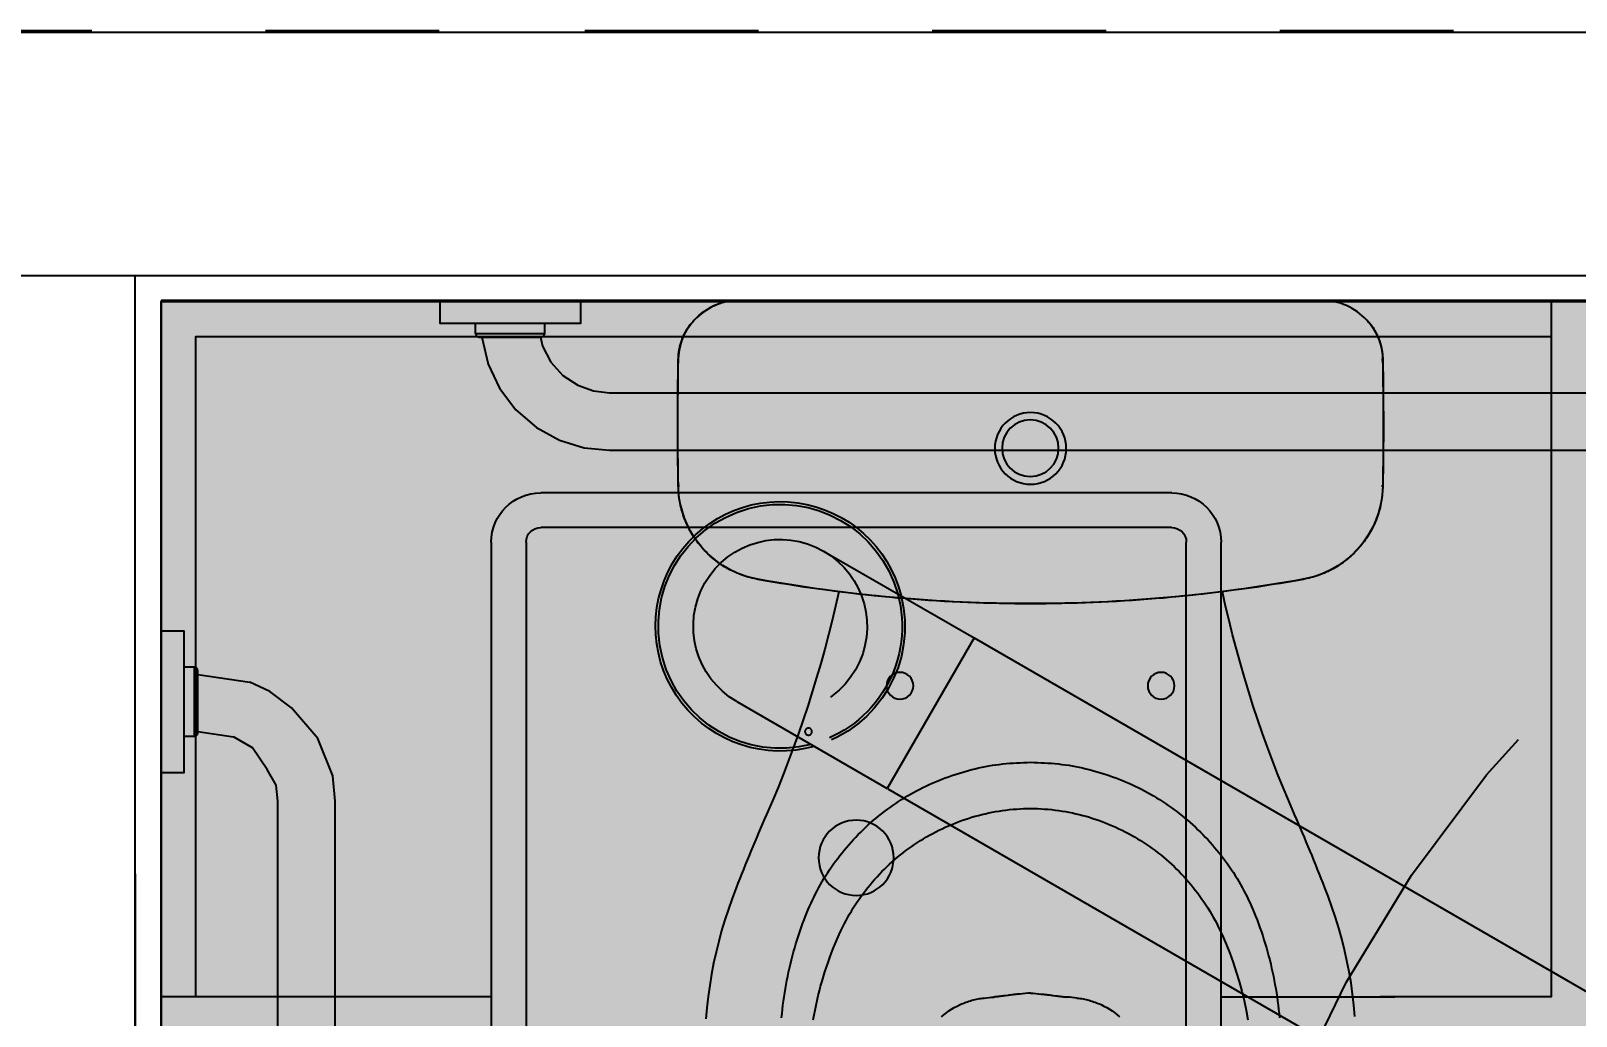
# Model space of a CAD drawing. Header units: metres. Extents: x -23 to 570, y -54 to 184.
# Drawn here: x -2.969 to -2.079, y -48.117 to -47.55 of the extents above; entities that cross this region are included whole.
import ezdxf
from ezdxf.xclip import XClip

# ---------------------------------------------------------------- set-up
doc = ezdxf.new("R2010")
doc.units = ezdxf.units.M
doc.header["$XCLIPFRAME"] = 0
doc.header["$PDMODE"] = 35
for name, pattern in [('DASHEDX2', [1.5, 1, -0.5]), ('PUC$0$DASHEDX2', [1.5, 1, -0.5]), ('PUC$0$HIDDEN2', [0.1875, 0.125, -0.0625])]:
    doc.linetypes.add(name, pattern=pattern)
for name, color, linetype in [('1', 232, 'DASHEDX2'), ('ARQ-DIM', 2, 'Continuous'), ('PUC$0$ARQ-ALV ACAB', 4, 'Continuous'), ('PUC$0$ARQ-ALV OSSO', 5, 'Continuous'), ('PUC$0$ARQ-ENCH', 1, 'Continuous'), ('PUC$0$ARQ-HID', 7, 'Continuous'), ('PUC$0$ARQ-PRJ', 7, 'PUC$0$DASHEDX2')]:
    doc.layers.add(name, color=color, linetype=linetype)
doc.layers.add('PUC$0$ARQ-FORRO', color=9, linetype='Continuous', lineweight=5)
doc.styles.add('Adesa', font='ARIALN.TTF')
doc.dimstyles.new('ADESA 1-0050', dxfattribs={"dimtxt": 0.1, "dimasz": 0.1, "dimexe": 0.05, "dimexo": 0.05, "dimgap": 0.03, "dimtad": 1, "dimdec": 1, "dimlfac": 100, "dimzin": 12, "dimtxsty": 'Adesa', "dimblk": 'DOTSMALL', "dimcen": 1, "dimdle": 0.05, "dimclrd": 1, "dimclre": 1, "dimclrt": 256, "dimazin": 3, "dimtm": 1e-09, "dimtfac": 1, "dimtdec": 1, "dimtmove": 1, "dimatfit": 0, "dimldrblk": 'DOTSMALL', "dimfxl": 0.8, "dimtvp": 2, "dimtolj": 1, "dimtzin": 0, "dimarcsym": 0})

# ---------------------------------------------------------------- blocks, each defined once
blk = doc.blocks.new('_DotSmall')
at = {"color": 0, "linetype": 'ByBlock', "const_width": 0.5}
blk.add_lwpolyline([(-0.0625, 0, 1), (0.0625, 0, 1)], format="xyb", close=True, dxfattribs=at)
blk = doc.blocks.new('*D734')
at = {"layer": 'ARQ-DIM', "color": 1, "lineweight": -2, "transparency": 16777216}
for p, q in [((-2.90882, -48.03497), (-2.90882, -48.33765)), ((-0.54004, -48.16274), (-0.54004, -48.33765)), ((-2.95882, -48.28765), (-0.49004, -48.28765))]:
    blk.add_line(p, q, dxfattribs=at)
at = {"layer": 'Defpoints', "color": 0, "transparency": 16777216}
for p in [(-2.90882, -47.98497, 0), (-0.54004, -48.11274, 0), (-0.54004, -48.28765)]:
    blk.add_point(p, dxfattribs=at)
at = {"layer": 'ARQ-DIM', "color": 1, "lineweight": -2, "transparency": 16777216, "xscale": 0.1, "yscale": 0.1, "zscale": 0.1, "rotation": 180}
blk.add_blockref('_DotSmall', (-2.90882, -48.28765), dxfattribs=at)
at = {"layer": 'ARQ-DIM', "color": 1, "lineweight": -2, "transparency": 16777216, "xscale": 0.1, "yscale": 0.1, "zscale": 0.1}
blk.add_blockref('_DotSmall', (-0.54004, -48.28765), dxfattribs=at)
at = {"layer": 'ARQ-DIM', "transparency": 16777216, "insert": (-1.72443, -48.20659), "char_height": 0.1, "attachment_point": 5, "style": 'Adesa'}
blk.add_mtext('\\A1;237', dxfattribs=at)
blk = doc.blocks.new('PUC$0$ARQ-HID-CUBA Q')
for points in [[(-0.1816, 0), (0.1816, 0)], [(-0.1816, -0.11), (0.1816, -0.11)], [(-0.1816, -0.13), (0.1816, -0.13)], [(-0.21, -0.5016), (-0.21, -0.1384)], [(-0.19, -0.5016), (-0.19, -0.1384)], [(0.19, -0.1384), (0.19, -0.5016)], [(0.21, -0.1384), (0.21, -0.5016)], [(-0.21, -0.4), (-0.31, -0.4)], [(0.21, -0.4), (0.31, -0.4)], [(0.1816, -0.51), (-0.1816, -0.51)], [(0.1816, -0.53), (-0.1816, -0.53)], [(0.1816, -0.53), (-0.1816, -0.53)]]:
    blk.add_lwpolyline(points)
blk.add_circle((0, -0.32), 0.02162)
for centre, radius, start, end in [((-0.1816, -0.1384), 0.0284, 90, 180), ((0.1816, -0.1384), 0.0284, 0, 90), ((-0.1816, -0.1384), 0.0084, 90, 180), ((0.1816, -0.1384), 0.0084, 0, 90), ((-0.1816, -0.5016), 0.0284, 180, 270), ((-0.1816, -0.5016), 0.0084, 180, 270), ((0.1816, -0.5016), 0.0284, 270, 0), ((0.1816, -0.5016), 0.0084, 270, 0)]:
    blk.add_arc(centre, radius, start, end)
blk = doc.blocks.new('PUC$0$pl apto tipo 4 puc')
at = {"layer": 'PUC$0$ARQ-FORRO'}
h = blk.add_hatch(color=256, dxfattribs=at)
h.dxf.hatch_style = 1
h.paths.add_polyline_path([(0.36683, -1.0538), (0.36683, -1.9838), (1.16683, -1.9838), (1.16683, -2.2931), (2.89561, -2.2931), (2.8956, -1.05381)])
at = {"layer": 'PUC$0$ARQ-ALV ACAB'}
blk.add_lwpolyline([(3.0556, -2.3031), (3.0556, -1.04381), (3.93682, -1.04381), (3.93682, -0.89381), (3.0556, -0.89381), (3.0556, -0.8482), (2.9056, -0.8482), (2.9056, -0.89381), (2.8556, -0.89381), (2.8556, -1.05381), (2.8956, -1.05381), (2.89561, -2.2931)], dxfattribs=at)
at = {"layer": 'PUC$0$ARQ-ALV ACAB', "elevation": 0}
blk.add_lwpolyline([(2.89561, -2.2931), (1.16683, -2.29311)], dxfattribs=at)
at = {"layer": 'PUC$0$ARQ-ALV OSSO'}
for points in [[(2.9106, -0.89881), (2.8606, -0.89881), (2.8606, -1.03881), (2.9106, -1.03881), (2.91061, -2.3081)], [(4.66182, -2.30809), (0.3518, -2.30811)], [(4.66831, -2.44809), (0.35267, -2.44811)]]:
    blk.add_lwpolyline(points, dxfattribs=at)
at = {"layer": 'PUC$0$ARQ-FORRO', "elevation": -0.00001}
blk.add_lwpolyline([(0.36683, -1.0538), (0.36683, -1.9838), (1.16683, -1.9838), (1.16683, -2.2931), (2.89561, -2.2931), (2.8956, -1.05381)], close=True, dxfattribs=at)
at = {"layer": 'PUC$0$ARQ-HID', "lineweight": -2, "elevation": 0}
blk.add_lwpolyline([(2.8056, -1.89304), (2.8956, -1.8931), (2.8956, -2.2931), (2.0956, -2.2931), (2.0956, -1.8931), (2.194, -1.8931)], dxfattribs=at)
at = {"layer": 'PUC$0$ARQ-HID', "elevation": 0}
blk.add_lwpolyline([(2.8756, -1.8931), (2.8756, -2.2731), (2.0956, -2.2731)], dxfattribs=at)
at = {"layer": 'PUC$0$ARQ-HID', "lineweight": -2, "xscale": -1, "rotation": 180}
blk.add_blockref('PUC$0$ARQ-HID-CUBA Q', (2.4956, -2.2931, 0), dxfattribs=at)
blk = doc.blocks.new('PUC$0$ARQ-HID-BACIA CX')
blk.add_line((-0.00007, -0.175), (-0.00007, 0.175))
for points in [[(-0.01372, -0.19568), (-0.01423, -0.19605), (-0.01474, -0.19641), (-0.01526, -0.19677), (-0.01578, -0.19712), (-0.01631, -0.19746), (-0.01684, -0.19778), (-0.01739, -0.1981), (-0.01793, -0.19841), (-0.01849, -0.1987), (-0.01904, -0.19899), (-0.01961, -0.19927), (-0.02018, -0.19954), (-0.02075, -0.19979), (-0.02133, -0.20004), (-0.02191, -0.20027), (-0.02249, -0.2005), (-0.02308, -0.20072), (-0.02368, -0.20092), (-0.02427, -0.20111), (-0.02487, -0.2013), (-0.02548, -0.20147), (-0.02608, -0.20163), (-0.02669, -0.20178), (-0.02731, -0.20192), (-0.02792, -0.20205), (-0.02854, -0.20217), (-0.02916, -0.20227), (-0.02978, -0.20237), (-0.0304, -0.20246), (-0.03102, -0.20253), (-0.03165, -0.20259), (-0.03227, -0.20264), (-0.0329, -0.20268), (-0.03353, -0.2027), (-0.03415, -0.20273, -0.00878), (-0.10679, -0.20277), (-0.10794, -0.20271), (-0.10908, -0.20264), (-0.11022, -0.20256), (-0.11136, -0.20247), (-0.11249, -0.20236), (-0.11363, -0.20223), (-0.11476, -0.20207), (-0.11588, -0.20188), (-0.11701, -0.20166), (-0.11812, -0.20142), (-0.11924, -0.20116), (-0.12034, -0.20086), (-0.12144, -0.20055), (-0.12254, -0.20021), (-0.12362, -0.19986), (-0.1247, -0.19948), (-0.12577, -0.19908), (-0.12684, -0.19866), (-0.12789, -0.19822), (-0.12893, -0.19776), (-0.12997, -0.19727), (-0.13099, -0.19677), (-0.13201, -0.19624), (-0.13301, -0.19569), (-0.134, -0.19512), (-0.13498, -0.19453), (-0.13595, -0.19392), (-0.1369, -0.19329), (-0.13784, -0.19264), (-0.13877, -0.19197), (-0.13969, -0.19129), (-0.14058, -0.19058), (-0.14147, -0.18986), (-0.14234, -0.18912), (-0.14319, -0.18836), (-0.14403, -0.18758), (-0.14485, -0.18679), (-0.14566, -0.18598), (-0.14645, -0.18515), (-0.14722, -0.18431), (-0.14798, -0.18345), (-0.14872, -0.18257), (-0.14943, -0.18168), (-0.15013, -0.18078), (-0.15082, -0.17986), (-0.15148, -0.17893), (-0.15212, -0.17799), (-0.15275, -0.17703), (-0.15335, -0.17606), (-0.15393, -0.17508), (-0.1545, -0.17408), (-0.15504, -0.17308), (-0.15556, -0.17206), (-0.15607, -0.17103), (-0.15655, -0.17), (-0.15702, -0.16895), (-0.15746, -0.1679), (-0.15788, -0.16683), (-0.15827, -0.16576), (-0.15863, -0.16468), (-0.15897, -0.16359), (-0.15928, -0.16249), (-0.15957, -0.16138), (-0.15985, -0.16027), (-0.16011, -0.15916), (-0.16036, -0.15805), (-0.16061, -0.15693), (-0.16138, -0.15249), (-0.16215, -0.14805), (-0.1629, -0.1436), (-0.16363, -0.13915), (-0.16433, -0.1347), (-0.165, -0.13024), (-0.16565, -0.12578), (-0.16628, -0.12132), (-0.16689, -0.11685), (-0.16747, -0.11238), (-0.16803, -0.10791), (-0.16857, -0.10344), (-0.16909, -0.09896), (-0.16958, -0.09448), (-0.17005, -0.09), (-0.1705, -0.08551), (-0.17092, -0.08102), (-0.17132, -0.07653), (-0.1717, -0.07204), (-0.17206, -0.06755), (-0.17239, -0.06305), (-0.1727, -0.05856), (-0.17299, -0.05406), (-0.17325, -0.04956), (-0.17349, -0.04506), (-0.17371, -0.04055), (-0.17391, -0.03605), (-0.17408, -0.03155), (-0.17423, -0.02704), (-0.17436, -0.02254), (-0.17446, -0.01803), (-0.17453, -0.01352), (-0.17458, -0.00901), (-0.17462, -0.00451), (-0.17464, 0), (-0.17462, 0.00451), (-0.17458, 0.00901), (-0.17453, 0.01352), (-0.17446, 0.01803), (-0.17436, 0.02254), (-0.17423, 0.02704), (-0.17408, 0.03155), (-0.17391, 0.03605), (-0.17371, 0.04055), (-0.17349, 0.04506), (-0.17325, 0.04956), (-0.17299, 0.05406), (-0.1727, 0.05856), (-0.17239, 0.06305), (-0.17206, 0.06755), (-0.1717, 0.07204), (-0.17132, 0.07653), (-0.17092, 0.08102), (-0.1705, 0.08551), (-0.17005, 0.09), (-0.16958, 0.09448), (-0.16909, 0.09896), (-0.16857, 0.10344), (-0.16803, 0.10791), (-0.16747, 0.11238), (-0.16689, 0.11685), (-0.16628, 0.12132), (-0.16565, 0.12578), (-0.165, 0.13024), (-0.16433, 0.1347), (-0.16363, 0.13915), (-0.1629, 0.1436), (-0.16215, 0.14805), (-0.16138, 0.15249), (-0.16061, 0.15693), (-0.16036, 0.15805), (-0.16011, 0.15916), (-0.15985, 0.16027), (-0.15957, 0.16138), (-0.15928, 0.16249), (-0.15897, 0.16359), (-0.15863, 0.16468), (-0.15827, 0.16576), (-0.15788, 0.16683), (-0.15746, 0.1679), (-0.15702, 0.16895), (-0.15655, 0.17), (-0.15607, 0.17103), (-0.15556, 0.17206), (-0.15504, 0.17308), (-0.1545, 0.17408), (-0.15393, 0.17508), (-0.15335, 0.17606), (-0.15275, 0.17703), (-0.15212, 0.17799), (-0.15148, 0.17893), (-0.15082, 0.17986), (-0.15013, 0.18078), (-0.14943, 0.18168), (-0.14872, 0.18257), (-0.14798, 0.18345), (-0.14722, 0.18431), (-0.14645, 0.18515), (-0.14566, 0.18598), (-0.14485, 0.18679), (-0.14403, 0.18758), (-0.14319, 0.18836), (-0.14234, 0.18912), (-0.14147, 0.18986), (-0.14058, 0.19058), (-0.13969, 0.19129), (-0.13877, 0.19197), (-0.13784, 0.19264), (-0.1369, 0.19329), (-0.13595, 0.19392), (-0.13498, 0.19453), (-0.134, 0.19512), (-0.13301, 0.19569), (-0.13201, 0.19624), (-0.13099, 0.19677), (-0.12997, 0.19727), (-0.12893, 0.19776), (-0.12789, 0.19822), (-0.12684, 0.19866), (-0.12577, 0.19908), (-0.1247, 0.19948), (-0.12362, 0.19986), (-0.12254, 0.20021), (-0.12144, 0.20055), (-0.12034, 0.20086), (-0.11924, 0.20116), (-0.11812, 0.20142), (-0.11701, 0.20166), (-0.11588, 0.20188), (-0.11476, 0.20207), (-0.11363, 0.20223), (-0.11249, 0.20236), (-0.11136, 0.20247), (-0.11022, 0.20256), (-0.10908, 0.20264), (-0.10794, 0.20271), (-0.10679, 0.20277, -0.00878), (-0.03415, 0.20273), (-0.03353, 0.2027), (-0.0329, 0.20268), (-0.03227, 0.20264), (-0.03165, 0.20259), (-0.03102, 0.20253), (-0.0304, 0.20246), (-0.02978, 0.20237), (-0.02916, 0.20227), (-0.02854, 0.20217), (-0.02792, 0.20205), (-0.02731, 0.20192), (-0.02669, 0.20178), (-0.02608, 0.20163), (-0.02548, 0.20147), (-0.02487, 0.2013), (-0.02427, 0.20111), (-0.02368, 0.20092), (-0.02308, 0.20072), (-0.02249, 0.2005), (-0.02191, 0.20027), (-0.02133, 0.20004), (-0.02075, 0.19979), (-0.02018, 0.19954), (-0.01961, 0.19927), (-0.01904, 0.19899), (-0.01849, 0.1987), (-0.01793, 0.19841), (-0.01739, 0.1981), (-0.01684, 0.19778), (-0.01631, 0.19746), (-0.01578, 0.19712), (-0.01526, 0.19677), (-0.01474, 0.19641), (-0.01423, 0.19605), (-0.01372, 0.19568)], [(-0.16765, 0.1104), (-0.16776, 0.11042), (-0.17602, 0.11228), (-0.1842, 0.11422), (-0.19248, 0.1163), (-0.2008, 0.11849), (-0.20903, 0.12077), (-0.21715, 0.12313), (-0.22532, 0.12562), (-0.23351, 0.12822), (-0.24148, 0.13086), (-0.24931, 0.13356), (-0.25707, 0.13635), (-0.26479, 0.13922), (-0.27251, 0.14221), (-0.28026, 0.14532), (-0.28804, 0.14857), (-0.29584, 0.15194, 0.011149), (-0.33812, 0.16943), (-0.34416, 0.17175), (-0.35027, 0.17392), (-0.35642, 0.17593), (-0.36262, 0.17778), (-0.36886, 0.17948), (-0.37514, 0.18101), (-0.38146, 0.18239), (-0.38782, 0.1836), (-0.3942, 0.18465), (-0.40061, 0.18554), (-0.40704, 0.18627), (-0.4135, 0.18683)], [(-0.41211, -0.18672), (-0.40566, -0.18612), (-0.39923, -0.18536), (-0.39282, -0.18444), (-0.38645, -0.18335), (-0.3801, -0.18211), (-0.37379, -0.1807), (-0.36751, -0.17913), (-0.36128, -0.1774), (-0.35509, -0.17551), (-0.34895, -0.17347), (-0.34286, -0.17126), (-0.33812, -0.16942, 0.011149), (-0.29584, -0.15194), (-0.28804, -0.14857), (-0.28026, -0.14532), (-0.27251, -0.14221), (-0.26479, -0.13922), (-0.25707, -0.13635), (-0.24931, -0.13356), (-0.24148, -0.13086), (-0.23351, -0.12822), (-0.22532, -0.12562), (-0.21715, -0.12313), (-0.20903, -0.12077), (-0.2008, -0.11849), (-0.19248, -0.1163), (-0.1842, -0.11422), (-0.17602, -0.11228), (-0.16776, -0.11042), (-0.16765, -0.1104)], [(-0.01308, 0.195, 0.018828), (-0.0135, 0.19544)], [(-0.01328, -0.19509), (-0.01328, -0.1951), (-0.01328, -0.1951), (-0.01327, -0.19509), (-0.01324, -0.19506), (-0.01322, -0.19504), (-0.01316, -0.19498), (-0.01311, -0.19493), (-0.01299, -0.19482), (-0.01286, -0.1947), (-0.01279, -0.19463), (-0.01264, -0.19449), (-0.01247, -0.19434), (-0.01155, -0.19352, 0.212488), (-0.00007, -0.16772), (-0.00007, 0.16772, 0.212488), (-0.01155, 0.19352), (-0.01247, 0.19434), (-0.01264, 0.19449), (-0.01279, 0.19463), (-0.01286, 0.1947), (-0.01299, 0.19482), (-0.01311, 0.19493), (-0.01316, 0.19498), (-0.01322, 0.19504), (-0.01324, 0.19506), (-0.01327, 0.19509), (-0.01328, 0.1951), (-0.01328, 0.1951)], [(-0.01231, 0.1942, 0.002919), (-0.01155, 0.19353)], [(-0.41228, 0.05123), (-0.41111, 0.04987), (-0.40999, 0.04845), (-0.40892, 0.04698), (-0.40791, 0.04545), (-0.40696, 0.04387), (-0.40608, 0.04225), (-0.40527, 0.04059), (-0.40489, 0.03975), (-0.40453, 0.0389), (-0.40419, 0.03804), (-0.40387, 0.03718), (-0.40357, 0.03631), (-0.40328, 0.03544), (-0.40302, 0.03457), (-0.40277, 0.0337), (-0.40254, 0.03282), (-0.40234, 0.03195), (-0.40215, 0.03107), (-0.40198, 0.0302), (-0.40183, 0.02933), (-0.4017, 0.02846), (-0.40159, 0.0276), (-0.40149, 0.02671, -0.000598), (-0.40092, 0.02094)], [(-0.39861, 0, 0.006359), (-0.39916, 0.00607), (-0.39919, 0.00636), (-0.39922, 0.00664), (-0.39928, 0.00718), (-0.39931, 0.00746), (-0.39934, 0.00773), (-0.39941, 0.00829), (-0.39944, 0.00857), (-0.3995, 0.00912), (-0.39954, 0.0094), (-0.3996, 0.00997), (-0.39964, 0.01025), (-0.39971, 0.01083), (-0.39982, 0.01169), (-0.39989, 0.01228), (-0.39997, 0.01288), (-0.40016, 0.01436), (-0.40028, 0.01536), (-0.40035, 0.01588), (-0.40041, 0.01639), (-0.40047, 0.01691), (-0.40053, 0.0174), (-0.40059, 0.01789), (-0.40065, 0.01839), (-0.4007, 0.01889), (-0.40076, 0.01939), (-0.40081, 0.0199), (-0.40087, 0.02042), (-0.40092, 0.02094)], [(-0.39861, 0, -0.006359), (-0.39916, -0.00607), (-0.39919, -0.00636), (-0.39922, -0.00664), (-0.39928, -0.00718), (-0.39931, -0.00746), (-0.39934, -0.00773), (-0.39941, -0.00829), (-0.39944, -0.00857), (-0.3995, -0.00912), (-0.39954, -0.0094), (-0.3996, -0.00997), (-0.39964, -0.01025), (-0.39971, -0.01083), (-0.39982, -0.01169), (-0.39989, -0.01228), (-0.39997, -0.01288), (-0.40016, -0.01436), (-0.40028, -0.01536), (-0.40035, -0.01588), (-0.40041, -0.01639), (-0.40047, -0.01691), (-0.40053, -0.0174), (-0.40059, -0.01789), (-0.40065, -0.01839), (-0.4007, -0.01889), (-0.40076, -0.01939), (-0.40081, -0.0199), (-0.40087, -0.02042), (-0.40092, -0.02094)], [(-0.40149, -0.02671, 0.000598), (-0.40092, -0.02094)], [(-0.01361, -0.19549, 0.018828), (-0.01319, -0.19505)]]:
    blk.add_lwpolyline(points, format="xyb")
at = {"ltscale": 0.000466036}
blk.add_lwpolyline([(-0.01328, -0.1951), (-0.01334, -0.19517, -0.017665), (-0.01364, -0.19551, -0.039631), (-0.01377, -0.19562, -0.158216), (-0.03415, -0.20265, -0.008778), (-0.10679, -0.2027), (-0.10952, -0.20259), (-0.11224, -0.20234), (-0.11494, -0.20196), (-0.11763, -0.20144), (-0.12028, -0.2008), (-0.1229, -0.20002), (-0.12547, -0.19912), (-0.128, -0.19809), (-0.13048, -0.19694), (-0.13289, -0.19567), (-0.13524, -0.19428), (-0.13752, -0.19278), (-0.13972, -0.19116), (-0.14184, -0.18945), (-0.14388, -0.18763), (-0.14582, -0.18571), (-0.14766, -0.1837), (-0.14941, -0.1816), (-0.15105, -0.17942), (-0.15258, -0.17716), (-0.15399, -0.17483), (-0.1553, -0.17243), (-0.15648, -0.16997), (-0.15754, -0.16746), (-0.15848, -0.1649), (-0.15929, -0.1623), (-0.15997, -0.15966), (-0.16053, -0.15692, -0.044623), (-0.17457, 0, -0.044623), (-0.16053, 0.15692), (-0.15997, 0.15966), (-0.15929, 0.1623), (-0.15848, 0.1649), (-0.15754, 0.16746), (-0.15648, 0.16997), (-0.1553, 0.17243), (-0.15399, 0.17483), (-0.15258, 0.17716), (-0.15105, 0.17942), (-0.14941, 0.1816), (-0.14766, 0.1837), (-0.14582, 0.18571), (-0.14388, 0.18763), (-0.14184, 0.18945), (-0.13972, 0.19116), (-0.13752, 0.19278), (-0.13524, 0.19428), (-0.13289, 0.19567), (-0.13048, 0.19694), (-0.128, 0.19809), (-0.12547, 0.19912), (-0.1229, 0.20002), (-0.12028, 0.2008), (-0.11763, 0.20144), (-0.11494, 0.20196), (-0.11224, 0.20234), (-0.10952, 0.20259), (-0.10679, 0.2027, -0.008778), (-0.03416, 0.20265, -0.158216), (-0.01377, 0.19562, -0.039631), (-0.01364, 0.19551, -0.017665), (-0.01334, 0.19517), (-0.01328, 0.1951)], format="xyb", dxfattribs=at)
at = {"ltscale": 0.00311}
for points in [[(-0.10678, 0.20206), (-0.10679, 0.2027)], [(-0.10678, -0.20206), (-0.10679, -0.2027)]]:
    blk.add_lwpolyline(points, dxfattribs=at)
at = {"ltscale": 0.00156}
blk.add_lwpolyline([(-0.0131, 0.19508), (-0.01335, 0.19529)], dxfattribs=at)
for points in [[(-0.01328, 0.1951), (-0.01328, 0.19509)], [(-0.01147, 0.19363), (-0.01087, 0.19305), (-0.01027, 0.19247), (-0.00968, 0.19189), (-0.00911, 0.19128), (-0.00855, 0.19066), (-0.00801, 0.19003), (-0.00749, 0.18938), (-0.00698, 0.18872), (-0.00649, 0.18805), (-0.00601, 0.18737), (-0.00555, 0.18668), (-0.0051, 0.18597), (-0.00468, 0.18526), (-0.00427, 0.18453), (-0.00388, 0.1838), (-0.0035, 0.18305), (-0.00314, 0.1823), (-0.00281, 0.18154), (-0.00249, 0.18077), (-0.00218, 0.18), (-0.0019, 0.17921), (-0.00164, 0.17842), (-0.00139, 0.17763), (-0.00116, 0.17683), (-0.00096, 0.17602), (-0.00077, 0.17521), (-0.0006, 0.1744), (-0.00045, 0.17358), (-0.00032, 0.17275), (-0.00021, 0.17193), (-0.00012, 0.1711), (-0.00006, 0.17027), (-0.00002, 0.16944), (0.00001, 0.16861), (0.00003, 0.16778)], [(0, 0.16772), (0, -0.16772)], [(-0.41283, 0.14327), (-0.41042, 0.14304), (-0.40803, 0.14279), (-0.40563, 0.14251), (-0.40324, 0.1422), (-0.40085, 0.14186), (-0.39846, 0.1415), (-0.39608, 0.14111), (-0.3937, 0.14069), (-0.39133, 0.14025), (-0.38897, 0.13978), (-0.38661, 0.13928), (-0.38425, 0.13876), (-0.3819, 0.13821), (-0.37956, 0.13763), (-0.37722, 0.13702), (-0.37489, 0.13639), (-0.37257, 0.13573), (-0.37026, 0.13505), (-0.36795, 0.13434), (-0.36565, 0.13361), (-0.36336, 0.13284), (-0.36109, 0.13205), (-0.35882, 0.13123), (-0.35656, 0.13038), (-0.3543, 0.12953), (-0.35246, 0.12874), (-0.35062, 0.12794), (-0.34878, 0.12713), (-0.34695, 0.12631), (-0.34512, 0.12547), (-0.34331, 0.12462), (-0.34151, 0.12374), (-0.33972, 0.12283), (-0.33794, 0.12189), (-0.33619, 0.12092), (-0.33445, 0.11992), (-0.33272, 0.11889), (-0.33102, 0.11783), (-0.32933, 0.11675), (-0.32765, 0.11564), (-0.32599, 0.11451), (-0.32435, 0.11335), (-0.32273, 0.11217), (-0.32112, 0.11097), (-0.31952, 0.10975), (-0.31795, 0.10851), (-0.31639, 0.10724), (-0.31485, 0.10595), (-0.31333, 0.10464), (-0.31183, 0.10331), (-0.31035, 0.10196), (-0.30888, 0.10058), (-0.30744, 0.09918), (-0.30602, 0.09777), (-0.30462, 0.09633), (-0.30324, 0.09487), (-0.30188, 0.09339), (-0.30055, 0.09189), (-0.29923, 0.09038), (-0.29794, 0.08884), (-0.29667, 0.08729), (-0.29542, 0.08572), (-0.29419, 0.08413), (-0.29299, 0.08252), (-0.29181, 0.08089), (-0.29065, 0.07925), (-0.28952, 0.07759), (-0.28841, 0.07592), (-0.28733, 0.07423), (-0.28627, 0.07252), (-0.28523, 0.0708), (-0.28423, 0.06907), (-0.28324, 0.06732), (-0.28228, 0.06555), (-0.28135, 0.06378), (-0.28044, 0.06199), (-0.27956, 0.06018), (-0.2787, 0.05837), (-0.27787, 0.05654), (-0.27707, 0.0547), (-0.27629, 0.05285), (-0.27554, 0.05098), (-0.27482, 0.04911), (-0.27413, 0.04723), (-0.27346, 0.04533), (-0.27282, 0.04343), (-0.27221, 0.04152), (-0.27163, 0.0396), (-0.27107, 0.03767), (-0.27054, 0.03573), (-0.27003, 0.03379), (-0.26955, 0.03184), (-0.2691, 0.02988), (-0.26868, 0.02792), (-0.26828, 0.02595), (-0.26792, 0.02398), (-0.26759, 0.02199), (-0.26729, 0.02001), (-0.26702, 0.01802), (-0.2668, 0.01603), (-0.2666, 0.01403), (-0.26644, 0.01203), (-0.2663, 0.01003), (-0.26619, 0.00802), (-0.26609, 0.00602), (-0.26601, 0.00401), (-0.26593, 0.00201), (-0.26586, 0), (-0.26593, -0.00201), (-0.26601, -0.00401), (-0.26609, -0.00602), (-0.26619, -0.00802), (-0.2663, -0.01003), (-0.26644, -0.01203), (-0.2666, -0.01403), (-0.2668, -0.01603), (-0.26702, -0.01802), (-0.26729, -0.02001), (-0.26759, -0.02199), (-0.26792, -0.02398), (-0.26828, -0.02595), (-0.26868, -0.02792), (-0.2691, -0.02988), (-0.26955, -0.03184), (-0.27003, -0.03379), (-0.27054, -0.03573), (-0.27107, -0.03767), (-0.27163, -0.0396), (-0.27221, -0.04152), (-0.27282, -0.04343), (-0.27346, -0.04533), (-0.27413, -0.04723), (-0.27482, -0.04911), (-0.27554, -0.05098), (-0.27629, -0.05285), (-0.27707, -0.0547), (-0.27787, -0.05654), (-0.2787, -0.05837), (-0.27956, -0.06018), (-0.28044, -0.06199), (-0.28135, -0.06378), (-0.28228, -0.06555), (-0.28324, -0.06732), (-0.28423, -0.06907), (-0.28523, -0.0708), (-0.28627, -0.07252), (-0.28733, -0.07423), (-0.28841, -0.07592), (-0.28952, -0.07759), (-0.29065, -0.07925), (-0.29181, -0.08089), (-0.29299, -0.08252), (-0.29419, -0.08413), (-0.29542, -0.08572), (-0.29667, -0.08729), (-0.29794, -0.08884), (-0.29923, -0.09038), (-0.30055, -0.09189), (-0.30188, -0.09339), (-0.30324, -0.09487), (-0.30462, -0.09633), (-0.30602, -0.09777), (-0.30744, -0.09918), (-0.30888, -0.10058), (-0.31035, -0.10196), (-0.31183, -0.10331), (-0.31333, -0.10464), (-0.31485, -0.10595), (-0.31639, -0.10724), (-0.31795, -0.10851), (-0.31952, -0.10975), (-0.32112, -0.11097), (-0.32273, -0.11217), (-0.32435, -0.11335), (-0.32599, -0.11451), (-0.32765, -0.11564), (-0.32933, -0.11675), (-0.33102, -0.11783), (-0.33272, -0.11889), (-0.33445, -0.11992), (-0.33619, -0.12092), (-0.33794, -0.12189), (-0.33972, -0.12283), (-0.34151, -0.12374), (-0.34331, -0.12462), (-0.34512, -0.12547), (-0.34695, -0.12631), (-0.34878, -0.12713), (-0.35062, -0.12794), (-0.35246, -0.12874), (-0.3543, -0.12953), (-0.35656, -0.13038), (-0.35882, -0.13123), (-0.36109, -0.13205), (-0.36336, -0.13284), (-0.36565, -0.13361), (-0.36795, -0.13434), (-0.37026, -0.13505), (-0.37257, -0.13573), (-0.37489, -0.13639), (-0.37722, -0.13702), (-0.37956, -0.13763), (-0.3819, -0.13821), (-0.38425, -0.13876), (-0.38661, -0.13928), (-0.38897, -0.13978), (-0.39133, -0.14025), (-0.3937, -0.14069), (-0.39608, -0.14111), (-0.39846, -0.1415), (-0.40085, -0.14186), (-0.40324, -0.1422), (-0.40563, -0.14251), (-0.40803, -0.14279), (-0.41042, -0.14304), (-0.41283, -0.14327)], [(-0.41396, 0.12502), (-0.41117, 0.12454), (-0.40838, 0.12402), (-0.40561, 0.12346), (-0.40283, 0.12285), (-0.40007, 0.12221), (-0.39731, 0.12152), (-0.39456, 0.1208), (-0.39182, 0.12003), (-0.38908, 0.11922), (-0.38636, 0.11838), (-0.38364, 0.11749), (-0.38094, 0.11656), (-0.37824, 0.1156), (-0.37556, 0.11459), (-0.37289, 0.11354), (-0.37023, 0.11246), (-0.36759, 0.11133), (-0.36496, 0.11017), (-0.36234, 0.10897), (-0.36048, 0.10807), (-0.35863, 0.10713), (-0.3568, 0.10617), (-0.35499, 0.10518), (-0.35319, 0.10416), (-0.35142, 0.10311), (-0.34966, 0.10203), (-0.34792, 0.10092), (-0.34621, 0.09978), (-0.34451, 0.09862), (-0.34284, 0.09743), (-0.34118, 0.09621), (-0.33955, 0.09496), (-0.33794, 0.09369), (-0.33635, 0.09239), (-0.33479, 0.09107), (-0.33324, 0.08972), (-0.33173, 0.08834), (-0.33023, 0.08694), (-0.32876, 0.08552), (-0.32732, 0.08408), (-0.32589, 0.08261), (-0.3245, 0.08112), (-0.32313, 0.0796), (-0.32179, 0.07807), (-0.32047, 0.07651), (-0.31918, 0.07493), (-0.31792, 0.07333), (-0.31668, 0.07172), (-0.31547, 0.07008), (-0.31429, 0.06842), (-0.31314, 0.06674), (-0.31201, 0.06505), (-0.31092, 0.06334), (-0.30985, 0.06161), (-0.30881, 0.05986), (-0.3078, 0.0581), (-0.30683, 0.05632), (-0.30588, 0.05453), (-0.30496, 0.05272), (-0.30407, 0.05089), (-0.30322, 0.04906), (-0.30239, 0.0472), (-0.3016, 0.04534), (-0.30083, 0.04346), (-0.3001, 0.04157), (-0.2994, 0.03967), (-0.29874, 0.03776), (-0.2981, 0.03583), (-0.2975, 0.0339), (-0.29693, 0.03196), (-0.2964, 0.03001), (-0.29589, 0.02805), (-0.29542, 0.02608), (-0.29499, 0.0241), (-0.29459, 0.02212), (-0.29422, 0.02013), (-0.29389, 0.01813), (-0.29359, 0.01613), (-0.29332, 0.01413), (-0.29309, 0.01212), (-0.2929, 0.0101), (-0.29274, 0.00808), (-0.29261, 0.00607), (-0.29252, 0.00404), (-0.29247, 0.00202), (-0.29245, 0), (-0.29247, -0.00202), (-0.29252, -0.00404), (-0.29261, -0.00607), (-0.29274, -0.00808), (-0.2929, -0.0101), (-0.29309, -0.01212), (-0.29332, -0.01413), (-0.29359, -0.01613), (-0.29389, -0.01813), (-0.29422, -0.02013), (-0.29459, -0.02212), (-0.29499, -0.0241), (-0.29542, -0.02608), (-0.29589, -0.02805), (-0.2964, -0.03001), (-0.29693, -0.03196), (-0.2975, -0.0339), (-0.2981, -0.03583), (-0.29874, -0.03776), (-0.2994, -0.03967), (-0.3001, -0.04157), (-0.30083, -0.04346), (-0.3016, -0.04534), (-0.30239, -0.0472), (-0.30322, -0.04906), (-0.30407, -0.05089), (-0.30496, -0.05272), (-0.30588, -0.05453), (-0.30683, -0.05632), (-0.3078, -0.0581), (-0.30881, -0.05986), (-0.30985, -0.06161), (-0.31092, -0.06334), (-0.31201, -0.06505), (-0.31314, -0.06674), (-0.31429, -0.06842), (-0.31547, -0.07008), (-0.31668, -0.07172), (-0.31792, -0.07333), (-0.31918, -0.07493), (-0.32047, -0.07651), (-0.32179, -0.07807), (-0.32313, -0.0796), (-0.3245, -0.08112), (-0.32589, -0.08261), (-0.32732, -0.08408), (-0.32876, -0.08552), (-0.33023, -0.08694), (-0.33173, -0.08834), (-0.33324, -0.08972), (-0.33479, -0.09107), (-0.33635, -0.09239), (-0.33794, -0.09369), (-0.33955, -0.09496), (-0.34118, -0.09621), (-0.34284, -0.09743), (-0.34451, -0.09862), (-0.34621, -0.09978), (-0.34792, -0.10092), (-0.34966, -0.10203), (-0.35142, -0.10311), (-0.35319, -0.10416), (-0.35499, -0.10518), (-0.3568, -0.10617), (-0.35863, -0.10713), (-0.36048, -0.10807), (-0.36234, -0.10897), (-0.36513, -0.11024), (-0.3704, -0.11253), (-0.37573, -0.11465), (-0.3811, -0.11662), (-0.38652, -0.11843), (-0.39198, -0.12008), (-0.39747, -0.12156), (-0.40299, -0.12289), (-0.40854, -0.12405), (-0.4141, -0.12505)], [(-0.40149, -0.02671), (-0.40159, -0.0276), (-0.4017, -0.02846), (-0.40183, -0.02933), (-0.40198, -0.0302), (-0.40215, -0.03107), (-0.40234, -0.03195), (-0.40254, -0.03282), (-0.40277, -0.0337), (-0.40302, -0.03457), (-0.40328, -0.03544), (-0.40357, -0.03631), (-0.40387, -0.03718), (-0.40419, -0.03804), (-0.40453, -0.0389), (-0.40489, -0.03975), (-0.40527, -0.04059), (-0.40608, -0.04225), (-0.40696, -0.04387), (-0.40791, -0.04545), (-0.40892, -0.04698), (-0.40999, -0.04845), (-0.41111, -0.04987), (-0.41228, -0.05123)], [(-0.01146, -0.19362), (-0.01162, -0.19376), (-0.0117, -0.19383), (-0.01186, -0.19397), (-0.01234, -0.19439), (-0.01264, -0.19465), (-0.01284, -0.19483), (-0.0129, -0.19489), (-0.01296, -0.19494), (-0.01301, -0.19499), (-0.01305, -0.19503), (-0.0131, -0.19507)]]:
    blk.add_lwpolyline(points)
at = {"ltscale": 0.00179}
for points in [[(-0.00045, 0.16772), (-0.00008, 0.16772)], [(-0.00045, -0.16772), (-0.00008, -0.16772)]]:
    blk.add_lwpolyline(points, dxfattribs=at)
for points in [[(-0.21411, 0.07516, 1), (-0.22955, 0.07516, 1)], [(-0.06465, 0, 1), (-0.10584, 0, 1)], [(-0.06888, 0.00014, 1), (-0.10143, 0.00014, 1)], [(-0.21411, -0.07516, 1), (-0.22955, -0.07516, 1)]]:
    blk.add_lwpolyline(points, format="xyb", close=True)
at = {"ltscale": 0.0005513}
blk.add_lwpolyline([(-0.39861, 0), (-0.3985, 0)], dxfattribs=at)
at = {"ltscale": 0.003392}
blk.add_lwpolyline([(-0.15984, -0.15679), (-0.16053, -0.15692)], dxfattribs=at)
at = {"ltscale": 0.002755}
blk.add_lwpolyline([(-0.03417, -0.20208), (-0.03415, -0.20265)], dxfattribs=at)
blk = doc.blocks.new('PUC$0$VASO SANIT ACESSIVEL')
at = {"color": 1}
for points in [[(-0.17535, 0), (-0.25658, 0)], [(-0.22072, -0.01907), (-0.22072, -0.0132)], [(-0.18092, -0.01907), (-0.18092, -0.0132)], [(-0.2195, -0.02643), (-0.22424, -0.03548)], [(-0.18092, -0.01907), (-0.22072, -0.01907)], [(-0.22044, -0.0201), (-0.22072, -0.01907)], [(-0.21972, -0.02082), (-0.22044, -0.0201)], [(-0.21869, -0.0211), (-0.21972, -0.02082)], [(-0.21824, -0.0211), (-0.2195, -0.02643)], [(-0.18295, -0.0211), (-0.21869, -0.0211)], [(-0.18451, -0.0211), (-0.18825, -0.03676)], [(-0.18192, -0.02082), (-0.18295, -0.0211)], [(-0.1812, -0.0201), (-0.18192, -0.02082)], [(-0.18092, -0.01907), (-0.1812, -0.0201)], [(-0.22424, -0.03548), (-0.23122, -0.04324)], [(-0.23122, -0.04324), (-0.23969, -0.04888)], [(-0.18825, -0.03676), (-0.19476, -0.05056)], [(-0.25794, -0.0532), (-0.94872, -0.0532), (-0.96071, -0.04888)], [(-0.24876, -0.05215), (-0.25794, -0.0532)], [(-0.23969, -0.04888), (-0.24876, -0.05215)], [(-0.19476, -0.05056), (-0.20418, -0.06294)], [(-0.25794, -0.0862), (-0.95225, -0.0862), (-0.97859, -0.07811), (-0.99622, -0.06294)], [(-0.20418, -0.06294), (-0.21597, -0.07308)], [(-0.21597, -0.07308), (-0.22932, -0.08042)], [(-0.24348, -0.08476), (-0.25794, -0.0862)], [(-0.22932, -0.08042), (-0.24348, -0.08476)], [(-0.0211, -0.21307), (-0.02082, -0.21205)], [(-0.0211, -0.24882), (-0.0211, -0.21307)], [(-0.02082, -0.21205), (-0.0201, -0.21132)], [(-0.0201, -0.21132), (-0.01907, -0.21104)], [(-0.01907, -0.25085), (-0.01907, -0.21104)], [(-0.01907, -0.21104), (-0.0132, -0.21104)], [(-0.06258, -0.22508), (-0.051, -0.21962)], [(-0.0211, -0.21517), (-0.051, -0.21962)], [(-0.07496, -0.2345), (-0.06258, -0.22508)], [(-0.09876, -0.27361), (-0.09013, -0.25213), (-0.07496, -0.2345)], [(-0.0211, -0.24802), (-0.04166, -0.2512)], [(-0.02082, -0.24984), (-0.0211, -0.24882)], [(-0.0609, -0.27001), (-0.05252, -0.25744), (-0.04166, -0.2512)], [(-0.0201, -0.25057), (-0.02082, -0.24984)], [(-0.01907, -0.25085), (-0.0201, -0.25057)], [(-0.01907, -0.25085), (-0.0132, -0.25085)], [(-0.09876, -1.12076), (-0.1002, -1.1063), (-0.1002, -0.28806), (-0.09876, -0.27361)], [(-0.06614, -0.27886), (-0.0609, -0.27001)], [(-0.0672, -0.94604), (-0.0672, -0.28806), (-0.06615, -0.27889)]]:
    blk.add_lwpolyline(points, dxfattribs=at)
blk.add_lwpolyline([(-0.24158, 0), (-0.16035, 0), (-0.16035, -0.0132), (-0.24158, -0.0132)], close=True, dxfattribs=at)
at = {"elevation": -0.0001}
blk.add_lwpolyline([(0, 0), (0, -1.2734)], dxfattribs=at)
at = {"color": 1, "elevation": -0.0001}
blk.add_lwpolyline([(0, -0.19033), (0, -0.27156), (-0.0132, -0.27156), (-0.0132, -0.19033)], close=True, dxfattribs=at)
at = {"layer": 'PUC$0$ARQ-HID'}
blk.add_lwpolyline([(0, 0), (-1.07248, 0)], dxfattribs=at)
at = {"layer": 'PUC$0$ARQ-HID', "xscale": -1, "rotation": 270}
blk.add_blockref('PUC$0$ARQ-HID-BACIA CX', (-0.50034, 0.00007), dxfattribs=at)
blk = doc.blocks.new('PUC$0$pl forro pcd 2')
at = {"layer": 'PUC$0$ARQ-FORRO'}
h = blk.add_hatch(color=256, dxfattribs=at)
h.dxf.hatch_style = 1
h.paths.add_polyline_path([(-2.89381, -49.21338), (-0.55504, -49.21338), (-0.55504, -47.70499), (-2.89381, -47.70499)])
at = {"layer": 'PUC$0$ARQ-FORRO', "elevation": 0}
blk.add_lwpolyline([(-2.89381, -49.21338), (-0.55504, -49.21338), (-0.55504, -47.70499), (-2.89381, -47.70499)], close=True, dxfattribs=at)
blk = doc.blocks.new('PUC$0$E3')
for p, q in [((302.21545, -376.06931), (302.31545, -376.06931)), ((302.31545, -376.16931), (302.31545, -376.06931)), ((302.21545, -376.16931), (302.31545, -376.16931))]:
    blk.add_line(p, q)
at = {"linetype": 'PUC$0$HIDDEN2', "ltscale": 0.1}
blk.add_circle((302.25981, -376.07496), 0.00202, dxfattribs=at)
for radius, start, end in [(0.07178, 44.15719, 315.84978), (0.07017, 45.45042, 314.55686), (0.05, 90, 270)]:
    blk.add_arc((302.21545, -376.11931), radius, start, end)
blk.add_arc((302.21545, -376.11931), 0.05, 270, 90, dxfattribs=at)
at = {"linetype": 'PUC$0$HIDDEN2', "ltscale": 0.2}
for radius, start, end in [(0.07017, 314.55686, 45.45042), (0.07178, 315.84978, 44.15719)]:
    blk.add_arc((302.21545, -376.11931), radius, start, end, dxfattribs=at)
blk = doc.blocks.new('PUC$0$A$C5ac236f1')
at = {"layer": 'PUC$0$ARQ-PRJ', "linetype": 'PUC$0$HIDDEN2', "ltscale": 50}
for p, q in [((-2.0959, 4.40077), (-0.4165, 3.43117)), ((-2.14551, 4.31395), (-0.4665, 3.34457))]:
    blk.add_line(p, q, dxfattribs=at)
at = {"layer": 'PUC$0$ARQ-PRJ', "linetype": 'PUC$0$HIDDEN2', "ltscale": 0.5, "xscale": -1, "rotation": 150}
blk.add_blockref('PUC$0$E3', (-451.99342, -170.21368), dxfattribs=at)
blk = doc.blocks.new('PUC')
at = {"layer": 'PUC$0$ARQ-ALV ACAB', "elevation": 0}
for points in [[(-2.89381, -47.70499), (-2.89381, -49.21338)], [(-0.55504, -47.70499), (-2.89381, -47.70499)]]:
    blk.add_lwpolyline(points, dxfattribs=at)
at = {"layer": 'PUC$0$ARQ-ALV OSSO', "elevation": 0}
for points in [[(-2.90883, -47.69071), (-0.54004, -47.69071)], [(-2.90881, -49.22838), (-2.90882, -47.69241)]]:
    blk.add_lwpolyline(points, dxfattribs=at)
at = {"layer": 'PUC$0$ARQ-PRJ', "ltscale": 0.2}
blk.add_circle((-1.55237, -48.45499, 0), 0.75, dxfattribs=at)
at = {"layer": 'PUC$0$ARQ-ALV OSSO', "color": 6, "rotation": 180}
blk.add_blockref('PUC$0$pl apto tipo 4 puc', (0.00178, -49.99881, 0), dxfattribs=at)
at = {"layer": 'PUC$0$ARQ-ENCH'}
blk.add_blockref('PUC$0$A$C5ac236f1', (-0.33004, -52.30001, 0), dxfattribs=at)
at = {"layer": 'PUC$0$ARQ-FORRO'}
blk.add_blockref('PUC$0$pl forro pcd 2', (0, 0), dxfattribs=at)
at = {"layer": 'PUC$0$ARQ-HID', "xscale": -1}
blk.add_blockref('PUC$0$VASO SANIT ACESSIVEL', (-2.89381, -47.70499, -0.00001), dxfattribs=at)
blk = doc.blocks.new('est-lo-07-6sb-r00')
at = {"layer": '1'}
blk.add_line((-273.377168, 245.003526), (-459.999721, 245.003526), dxfattribs=at)
blk.add_lwpolyline([(-35, 245.003526), (-273.377168, 245.003526)], dxfattribs=at)

msp = doc.modelspace()

# ---------------------------------------------------------------- block references
msp.add_blockref('PUC', (0, 0))
at = {"linetype": 'Continuous'}
ref = msp.add_blockref('est-lo-07-6sb-r00', (0, -50), dxfattribs=dict(at, xscale=0.01, yscale=0.01, zscale=0.01))
XClip(ref).set_block_clipping_path([(-2376.9387453747, -332.406408919), (3843.2300762764, 424.4148867243)])

# ---------------------------------------------------------------- dimensions: what is measured, and where the dimension line sits
at = {"layer": 'ARQ-DIM'}
dim = msp.add_linear_dim(base=(-0.54004, -48.28765), p1=(-2.90882, -47.98497, 0), p2=(-0.54004, -48.11274, 0), dimstyle='ADESA 1-0050', override={"dimdec": 0}, dxfattribs=at)
dim.commit()
dim.dimension.update_dxf_attribs({"geometry": '*D734', "text_midpoint": (-1.72443, -48.20659)})

doc.saveas('drawing.dxf')
